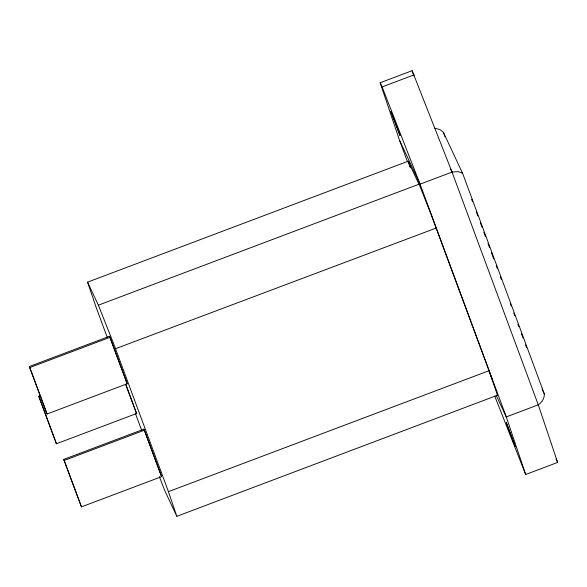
<?xml version="1.0" encoding="UTF-8"?>
<svg xmlns="http://www.w3.org/2000/svg" width="587" height="587" viewBox="0 0 587 587"><rect width="100%" height="100%" fill="white"/><g stroke="black" fill="none" stroke-linecap="round" stroke-linejoin="round"><path stroke-width="0.88" d="M159.282 476.534L164.932 490.996L176.841 516.311L168.3 491.37M176.841 516.311L497.483 395.234L489.015 370.713L430.374 212.604L420.094 186.703L408.156 161.212L87.573 282.149L96.195 307.485L107.326 337.562M407.503 161.807L399.549 140.337L380.163 82.752L412.14 70.689L452.049 172.086L538.264 404.839L557.65 462.424L525.673 474.487L494.753 396.115M380.163 82.752L382.115 86.927L414.092 74.865M87.573 282.149L98.359 305.181L418.942 184.237M496.22 395.411L506.288 416.909L538.264 404.839C541.86 402.491 544.56 398.397 544.332 393.987L462.571 173.246L458.293 171.617L452.049 172.086L420.072 184.149L399.549 140.337M29.35 366.515L109.498 336.278L109.982 337.32L127.188 383.766L47.041 414.004L29.35 366.515L47.041 414.004M29.842 367.557L109.982 337.32M436.214 228.042L115.507 348.715M125.743 384.272L136.573 413.519L56.425 443.75L38.735 396.262L40.437 395.623M38.735 396.262L39.219 397.311L40.929 396.665M63.756 459.401L143.903 429.163L144.387 430.205L161.594 476.651L81.446 506.889L63.756 459.401L81.446 506.889M64.247 460.443L144.387 430.205M168.432 491.649L489.015 370.713L492.097 379.209M434.996 128.186L440.243 129.742L443.412 132.354L462.571 173.246M497.086 394.743L497.394 395.286M98.359 305.181L113.687 343.791L168.366 491.407M450.5 168.777L452.049 172.086M542.036 389.078L544.332 393.987M556.021 458.946L557.65 462.424M127.188 383.766L109.498 336.278M136.573 413.519L125.889 384.955M161.594 476.651L143.903 429.163M382.115 86.927L420.072 184.149L506.288 416.909L525.673 474.487M471.647 199.345L472.396 201.326M476.204 211.606L477.796 215.899M480.342 222.774L481.934 227.074M483.842 232.232L485.434 236.524M487.98 243.4L489.573 247.699M491.48 252.858L493.711 258.867M496.257 265.742L497.211 268.325M500.395 276.917L501.349 279.493M510.264 303.56L511.218 306.135M513.764 313.01L514.718 315.586M517.903 324.185L518.857 326.761M521.403 333.636L522.995 337.929M525.541 344.804L526.495 347.387M443.412 132.354L445.005 136.646M135.318 413.197L141.68 430.388M39.219 397.311L56.425 443.75M410.24 167.141L408.156 161.212L410.166 167.126M412.14 70.689L413.879 75.848M506.354 422.721L515.239 446.45L506.354 422.721M391.177 111.934L390.942 111.515L400.011 135.568L391.177 111.934"/></g></svg>
